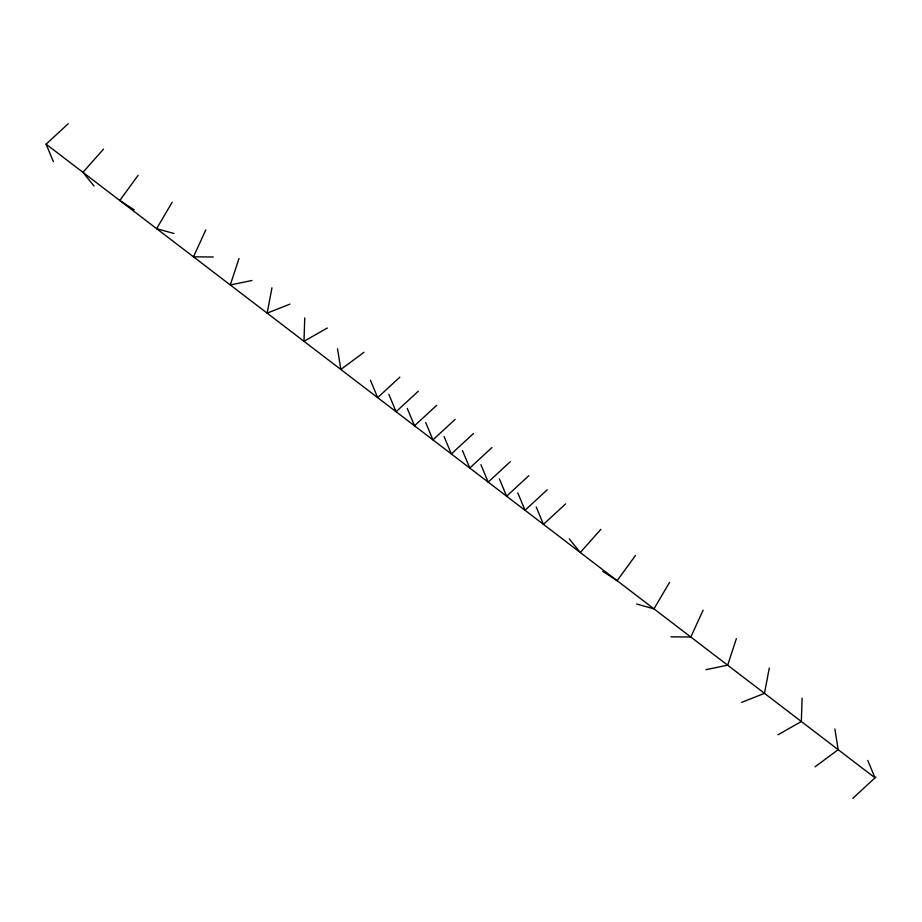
<?xml version="1.0" encoding="UTF-8"?>
<svg xmlns="http://www.w3.org/2000/svg" width="922" height="922" viewBox="0 0 922 922"><rect width="100%" height="100%" fill="white"/><g stroke="black" fill="none" stroke-linecap="round" stroke-linejoin="round"><path stroke-width="1.38" d="M304.756 317.929L303.983 341.313L327.31 328.013M802.105 698.127L801.333 721.511L777.995 734.799M271.955 287.814L267.138 313.146L289.981 304.11M769.305 668.012L764.488 693.344L741.645 702.38M239.005 258.46L230.304 284.979L251.96 280.484M736.355 638.658L727.654 665.177L705.987 669.672M205.802 229.924L193.459 256.823L213.282 256.996M703.14 610.122L690.808 637.021L670.997 636.837M172.207 202.206L156.625 228.656L173.993 233.496M669.556 582.393L653.975 608.854L636.595 604.014M138.15 175.284L119.779 200.489L134.186 209.859M635.5 555.482L617.129 580.687L602.723 571.329M103.529 149.122L82.945 172.333L93.94 185.933M600.879 529.32L580.284 552.532L569.289 538.932M53.349 161.592L46.1 144.166L68.286 123.675M399.848 377.144L377.663 397.636L370.413 380.21M418.277 391.228L396.08 411.719L388.83 394.293M436.694 405.311L414.508 425.791L407.247 408.377M455.111 419.383L432.925 439.875L425.676 422.449M473.539 433.467L451.342 453.958L444.093 436.532M491.956 447.55L469.771 468.042L462.51 450.616M510.373 461.634L488.187 482.125L480.938 464.7M528.79 475.717L506.604 496.209L499.355 478.783M547.219 489.789L525.033 510.281L517.772 492.867M565.635 503.873L543.45 524.364L536.201 506.939M852.827 798.325L875.9 777.016M363.936 352.319L340.829 369.468L337.533 348.758M815.06 766.827L838.167 749.667L834.883 728.956M46.1 144.166L875.013 777.834L867.763 760.408"/></g></svg>
